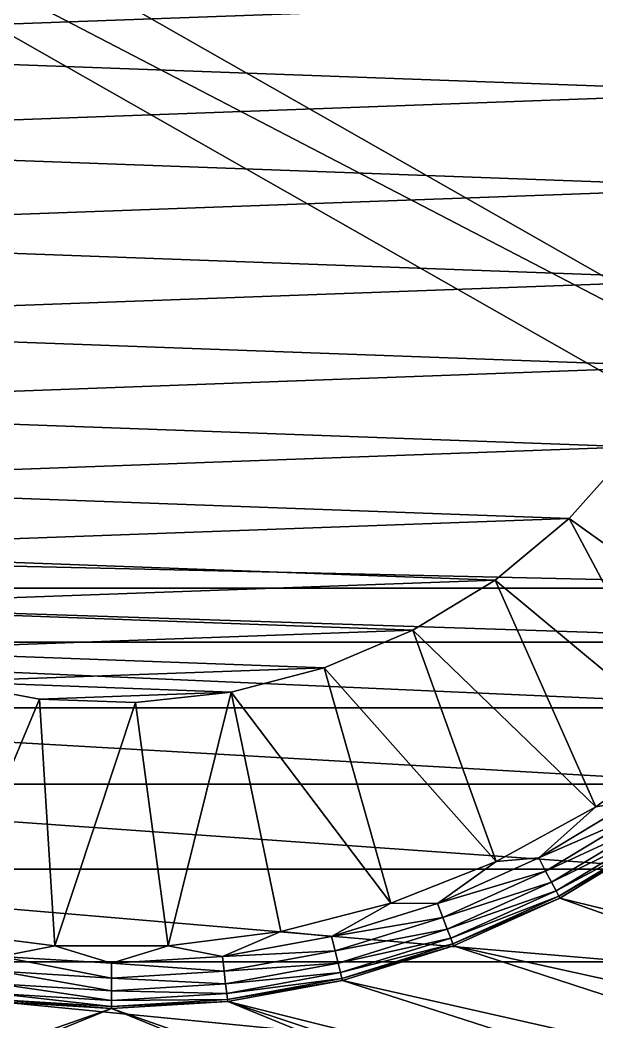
# Model space of a CAD drawing. Extents: x 464 to 15145, y 328 to 7622.
# Drawn here: x 3973 to 4845, y 2498 to 4012 of the extents above; entities that cross this region are included whole.
import ezdxf

# ---------------------------------------------------------------- set-up
doc = ezdxf.new("R2010")
doc.units = 0
doc.layers.get('0').update_dxf_attribs({"linetype": 'CONTINUOUS'})

msp = doc.modelspace()

# ---------------------------------------------------------------- linework, layer by layer
at = {"color": 7}
for points in [[(2651.1, 4734.4, -4432), (5571.4, 3216.1, -4432), (2795.6, 4797.1, -4432), (2651.1, 4734.4, -4432)], [(2795.6, 4797.1, -4432), (5571.4, 3216.1, -4432), (5571.4, 4734.4, -4432), (2795.6, 4797.1, -4432)], [(2651.1, 3216.1, -4432), (5426.9, 3153.3, -4432), (2651.1, 4734.4, -4432), (2651.1, 3216.1, -4432)], [(5426.9, 3153.3, -4432), (5571.4, 3216.1, -4432), (2651.1, 4734.4, -4432), (5426.9, 3153.3, -4432)], [(3126.1, 4120.2, -3744.1), (5104.3, 4047.9, -3744.1), (3115.5, 3975.2, -3744.1), (3126.1, 4120.2, -3744.1)], [(3115.5, 3975.2, -3744.1), (5104.3, 4047.9, -3744.1), (5104.3, 3902.6, -3744.1), (3115.5, 3975.2, -3744.1)], [(3115.5, 3975.2, -3744.1), (5104.3, 3902.6, -3744.1), (3126.1, 3830.3, -3744.1), (3115.5, 3975.2, -3744.1)], [(3126.1, 3830.3, -3744.1), (5104.3, 3902.6, -3744.1), (5083.2, 3758.7, -3744.1), (3126.1, 3830.3, -3744.1)], [(3126.1, 3830.3, -3744.1), (5083.2, 3758.7, -3744.1), (3157.7, 3688.4, -3744.1), (3126.1, 3830.3, -3744.1)], [(3157.7, 3688.4, -3744.1), (5083.2, 3758.7, -3744.1), (5041.3, 3619.5, -3744.1), (3157.7, 3688.4, -3744.1)], [(3157.7, 3688.4, -3744.1), (5041.3, 3619.5, -3744.1), (3209.6, 3552.6, -3744.1), (3157.7, 3688.4, -3744.1)], [(3209.6, 3552.6, -3744.1), (5041.3, 3619.5, -3744.1), (4979.6, 3487.9, -3744.1), (3209.6, 3552.6, -3744.1)], [(3209.6, 3552.6, -3744.1), (4979.6, 3487.9, -3744.1), (3280.8, 3425.8, -3744.1), (3209.6, 3552.6, -3744.1)], [(3280.8, 3425.8, -3744.1), (4979.6, 3487.9, -3744.1), (4899.4, 3366.7, -3744.1), (3280.8, 3425.8, -3744.1)], [(3280.8, 3425.8, -3744.1), (4899.4, 3366.7, -3744.1), (3369.6, 3310.8, -3744.1), (3280.8, 3425.8, -3744.1)], [(3369.6, 3310.8, -3744.1), (4899.4, 3366.7, -3744.1), (4802.4, 3258.4, -3744.1), (3369.6, 3310.8, -3744.1)], [(5106.3, 3040.8, -4.6), (4802.4, 3258.4, -4.6), (4899.4, 3366.7, -4.6), (5106.3, 3040.8, -4.6)], [(4802.4, 3258.4, -4.6), (4802.4, 3258.4, -1874.4), (4899.4, 3366.7, -4.6), (4802.4, 3258.4, -4.6)], [(4899.4, 3366.7, -4.6), (4802.4, 3258.4, -1874.4), (4899.4, 3366.7, -1874.4), (4899.4, 3366.7, -4.6)], [(4899.4, 3366.7, -3744.1), (4899.4, 3366.7, -1874.4), (4802.4, 3258.4, -3744.1), (4899.4, 3366.7, -3744.1)], [(4802.4, 3258.4, -3744.1), (4899.4, 3366.7, -1874.4), (4802.4, 3258.4, -1874.4), (4802.4, 3258.4, -3744.1)], [(3369.6, 3310.8, -3744.1), (4802.4, 3258.4, -3744.1), (3474.3, 3209.9, -3744.1), (3369.6, 3310.8, -3744.1)], [(3474.3, 3209.9, -3744.1), (4802.4, 3258.4, -3744.1), (4690.6, 3165.4, -3744.1), (3474.3, 3209.9, -3744.1)], [(4981.4, 2923.4, -4.6), (4690.6, 3165.4, -4.6), (4802.4, 3258.4, -4.6), (4981.4, 2923.4, -4.6)], [(4690.6, 3165.4, -4.6), (4690.6, 3165.4, -1874.4), (4802.4, 3258.4, -4.6), (4690.6, 3165.4, -4.6)], [(4802.4, 3258.4, -4.6), (4690.6, 3165.4, -1874.4), (4802.4, 3258.4, -1874.4), (4802.4, 3258.4, -4.6)], [(4802.4, 3258.4, -3744.1), (4802.4, 3258.4, -1874.4), (4690.6, 3165.4, -3744.1), (4802.4, 3258.4, -3744.1)], [(4690.6, 3165.4, -3744.1), (4802.4, 3258.4, -1874.4), (4690.6, 3165.4, -1874.4), (4690.6, 3165.4, -3744.1)], [(4981.4, 2923.4, -4.6), (4802.4, 3258.4, -4.6), (5106.3, 3040.8, -4.6), (4981.4, 2923.4, -4.6)], [(2795.6, 3153.3, -4432), (5426.9, 3153.3, -4432), (2651.1, 3216.1, -4432), (2795.6, 3153.3, -4432)], [(3474.3, 3209.9, -3744.1), (4690.6, 3165.4, -3744.1), (3592.5, 3125.3, -3744.1), (3474.3, 3209.9, -3744.1)], [(3592.5, 3125.3, -3744.1), (4690.6, 3165.4, -3744.1), (4566.5, 3089.7, -3744.1), (3592.5, 3125.3, -3744.1)], [(4842.7, 2822.7, -4.6), (4566.5, 3089.7, -4.6), (4690.6, 3165.4, -4.6), (4842.7, 2822.7, -4.6)], [(4566.5, 3089.7, -4.6), (4566.5, 3089.7, -1874.4), (4690.6, 3165.4, -4.6), (4566.5, 3089.7, -4.6)], [(4690.6, 3165.4, -4.6), (4566.5, 3089.7, -1874.4), (4690.6, 3165.4, -1874.4), (4690.6, 3165.4, -4.6)], [(4690.6, 3165.4, -3744.1), (4690.6, 3165.4, -1874.4), (4566.5, 3089.7, -3744.1), (4690.6, 3165.4, -3744.1)], [(4566.5, 3089.7, -3744.1), (4690.6, 3165.4, -1874.4), (4566.5, 3089.7, -1874.4), (4566.5, 3089.7, -3744.1)], [(4842.7, 2822.7, -4.6), (4690.6, 3165.4, -4.6), (4981.4, 2923.4, -4.6), (4842.7, 2822.7, -4.6)], [(2930.2, 3071.5, -4432), (5292.3, 3071.5, -4432), (2795.6, 3153.3, -4432), (2930.2, 3071.5, -4432)], [(2795.6, 3153.3, -4432), (5292.3, 3071.5, -4432), (5426.9, 3153.3, -4432), (2795.6, 3153.3, -4432)], [(3592.5, 3125.3, -3744.1), (4566.5, 3089.7, -3744.1), (3721.8, 3058.8, -3744.1), (3592.5, 3125.3, -3744.1)], [(3721.8, 3058.8, -3744.1), (4566.5, 3089.7, -3744.1), (4432.7, 3032.8, -3744.1), (3721.8, 3058.8, -3744.1)], [(4692.5, 2740.1, -4.6), (4432.7, 3032.8, -4.6), (4566.5, 3089.7, -4.6), (4692.5, 2740.1, -4.6)], [(4432.7, 3032.8, -4.6), (4432.7, 3032.8, -1874.4), (4566.5, 3089.7, -4.6), (4432.7, 3032.8, -4.6)], [(4566.5, 3089.7, -4.6), (4432.7, 3032.8, -1874.4), (4566.5, 3089.7, -1874.4), (4566.5, 3089.7, -4.6)], [(4566.5, 3089.7, -3744.1), (4566.5, 3089.7, -1874.4), (4432.7, 3032.8, -3744.1), (4566.5, 3089.7, -3744.1)], [(4432.7, 3032.8, -3744.1), (4566.5, 3089.7, -1874.4), (4432.7, 3032.8, -1874.4), (4432.7, 3032.8, -3744.1)], [(4692.5, 2740.1, -4.6), (4566.5, 3089.7, -4.6), (4842.7, 2822.7, -4.6), (4692.5, 2740.1, -4.6)], [(3052.4, 2972.1, -4432), (5170.1, 2972.1, -4432), (2930.2, 3071.5, -4432), (3052.4, 2972.1, -4432)], [(2930.2, 3071.5, -4432), (5170.1, 2972.1, -4432), (5292.3, 3071.5, -4432), (2930.2, 3071.5, -4432)], [(3721.8, 3058.8, -3744.1), (4432.7, 3032.8, -3744.1), (3859.4, 3011.9, -3744.1), (3721.8, 3058.8, -3744.1)], [(3859.4, 3011.9, -3744.1), (4432.7, 3032.8, -3744.1), (4292.1, 2996.1, -3744.1), (3859.4, 3011.9, -3744.1)], [(4533.1, 2677, -4.6), (4292.1, 2996.1, -4.6), (4432.7, 3032.8, -4.6), (4533.1, 2677, -4.6)], [(4292.1, 2996.1, -4.6), (4292.1, 2996.1, -1874.4), (4432.7, 3032.8, -4.6), (4292.1, 2996.1, -4.6)], [(4432.7, 3032.8, -4.6), (4292.1, 2996.1, -1874.4), (4432.7, 3032.8, -1874.4), (4432.7, 3032.8, -4.6)], [(4432.7, 3032.8, -3744.1), (4432.7, 3032.8, -1874.4), (4292.1, 2996.1, -3744.1), (4432.7, 3032.8, -3744.1)], [(4292.1, 2996.1, -3744.1), (4432.7, 3032.8, -1874.4), (4292.1, 2996.1, -1874.4), (4292.1, 2996.1, -3744.1)], [(4533.1, 2677, -4.6), (4432.7, 3032.8, -4.6), (4692.5, 2740.1, -4.6), (4533.1, 2677, -4.6)], [(3855.4, 2634.3, -4.6), (3859.4, 3011.9, -4.6), (4002.3, 2985.5, -4.6), (3855.4, 2634.3, -4.6)], [(3859.4, 3011.9, -4.6), (3859.4, 3011.9, -1874.4), (4002.3, 2985.5, -4.6), (3859.4, 3011.9, -4.6)], [(4002.3, 2985.5, -4.6), (3859.4, 3011.9, -1874.4), (4002.3, 2985.5, -1874.4), (4002.3, 2985.5, -4.6)], [(4002.3, 2985.5, -3744.1), (4002.3, 2985.5, -1874.4), (3859.4, 3011.9, -3744.1), (4002.3, 2985.5, -3744.1)], [(3859.4, 3011.9, -3744.1), (4002.3, 2985.5, -1874.4), (3859.4, 3011.9, -1874.4), (3859.4, 3011.9, -3744.1)], [(3859.4, 3011.9, -3744.1), (4292.1, 2996.1, -3744.1), (4002.3, 2985.5, -3744.1), (3859.4, 3011.9, -3744.1)], [(3855.4, 2634.3, -4.6), (4002.3, 2985.5, -4.6), (4025.5, 2612.9, -4.6), (3855.4, 2634.3, -4.6)], [(4002.3, 2985.5, -3744.1), (4292.1, 2996.1, -3744.1), (4147.6, 2980.2, -3744.1), (4002.3, 2985.5, -3744.1)], [(4025.5, 2612.9, -4.6), (4002.3, 2985.5, -4.6), (4147.6, 2980.2, -4.6), (4025.5, 2612.9, -4.6)], [(4002.3, 2985.5, -4.6), (4002.3, 2985.5, -1874.4), (4147.6, 2980.2, -4.6), (4002.3, 2985.5, -4.6)], [(4147.6, 2980.2, -4.6), (4002.3, 2985.5, -1874.4), (4147.6, 2980.2, -1874.4), (4147.6, 2980.2, -4.6)], [(4147.6, 2980.2, -3744.1), (4147.6, 2980.2, -1874.4), (4002.3, 2985.5, -3744.1), (4147.6, 2980.2, -3744.1)], [(4002.3, 2985.5, -3744.1), (4147.6, 2980.2, -1874.4), (4002.3, 2985.5, -1874.4), (4002.3, 2985.5, -3744.1)], [(4197, 2612.9, -4.6), (4147.6, 2980.2, -4.6), (4292.1, 2996.1, -4.6), (4197, 2612.9, -4.6)], [(4147.6, 2980.2, -4.6), (4147.6, 2980.2, -1874.4), (4292.1, 2996.1, -4.6), (4147.6, 2980.2, -4.6)], [(4292.1, 2996.1, -4.6), (4147.6, 2980.2, -1874.4), (4292.1, 2996.1, -1874.4), (4292.1, 2996.1, -4.6)], [(4292.1, 2996.1, -3744.1), (4292.1, 2996.1, -1874.4), (4147.6, 2980.2, -3744.1), (4292.1, 2996.1, -3744.1)], [(4147.6, 2980.2, -3744.1), (4292.1, 2996.1, -1874.4), (4147.6, 2980.2, -1874.4), (4147.6, 2980.2, -3744.1)], [(4197, 2612.9, -4.6), (4292.1, 2996.1, -4.6), (4367, 2634.3, -4.6), (4197, 2612.9, -4.6)], [(4367, 2634.3, -4.6), (4292.1, 2996.1, -4.6), (4533.1, 2677, -4.6), (4367, 2634.3, -4.6)], [(3159.9, 2857, -4432), (5062.6, 2857, -4432), (3052.4, 2972.1, -4432), (3159.9, 2857, -4432)], [(3052.4, 2972.1, -4432), (5062.6, 2857, -4432), (5170.1, 2972.1, -4432), (3052.4, 2972.1, -4432)], [(4025.5, 2612.9, -4.6), (4147.6, 2980.2, -4.6), (4197, 2612.9, -4.6), (4025.5, 2612.9, -4.6)], [(4900.3, 2832.1, -7.8), (4842.7, 2822.7, -4.6), (4981.4, 2923.4, -4.6), (4900.3, 2832.1, -7.8)], [(3250.7, 2728.3, -4432), (4971.8, 2728.3, -4432), (3159.9, 2857, -4432), (3250.7, 2728.3, -4432)], [(3159.9, 2857, -4432), (4971.8, 2728.3, -4432), (5062.6, 2857, -4432), (3159.9, 2857, -4432)], [(4756.7, 2745.4, -7.8), (4842.7, 2822.7, -4.6), (4900.3, 2832.1, -7.8), (4756.7, 2745.4, -7.8)], [(4756.7, 2745.4, -7.8), (4900.3, 2832.1, -7.8), (4912.9, 2813.8, -17), (4756.7, 2745.4, -7.8)], [(4756.7, 2745.4, -7.8), (4692.5, 2740.1, -4.6), (4842.7, 2822.7, -4.6), (4756.7, 2745.4, -7.8)], [(4756.7, 2745.4, -7.8), (4912.9, 2813.8, -17), (4767.1, 2725.6, -17), (4756.7, 2745.4, -7.8)], [(4912.9, 2813.8, -17), (4923.8, 2798.1, -31.7), (4767.1, 2725.6, -17), (4912.9, 2813.8, -17)], [(4767.1, 2725.6, -17), (4923.8, 2798.1, -31.7), (4776, 2708.7, -31.7), (4767.1, 2725.6, -17)], [(4923.8, 2798.1, -31.7), (4932.1, 2786, -50.8), (4776, 2708.7, -31.7), (4923.8, 2798.1, -31.7)], [(4776, 2708.7, -31.7), (4932.1, 2786, -50.8), (4782.8, 2695.7, -50.8), (4776, 2708.7, -31.7)], [(4932.1, 2786, -50.8), (4937.4, 2778.4, -73.1), (4782.8, 2695.7, -50.8), (4932.1, 2786, -50.8)], [(4782.8, 2695.7, -50.8), (4937.4, 2778.4, -73.1), (4787.1, 2687.6, -73.1), (4782.8, 2695.7, -50.8)], [(4939.1, 2775.8, -96.9), (4787.1, 2687.6, -73.1), (4937.4, 2778.4, -73.1), (4939.1, 2775.8, -96.9)], [(4788.5, 2684.8, -96.9), (4787.1, 2687.6, -73.1), (4939.1, 2775.8, -96.9), (4788.5, 2684.8, -96.9)], [(4788.5, 2684.8, -3744.1), (4788.5, 2684.8, -96.9), (4939.1, 2775.8, -3744.1), (4788.5, 2684.8, -3744.1)], [(4939.1, 2775.8, -3744.1), (4788.5, 2684.8, -96.9), (4939.1, 2775.8, -96.9), (4939.1, 2775.8, -3744.1)], [(4939.1, 2775.8, -3744.1), (5645.9, 2475.1, -3744.1), (4788.5, 2684.8, -3744.1), (4939.1, 2775.8, -3744.1)], [(4603.8, 2676.5, -7.8), (4692.5, 2740.1, -4.6), (4756.7, 2745.4, -7.8), (4603.8, 2676.5, -7.8)], [(4603.8, 2676.5, -7.8), (4756.7, 2745.4, -7.8), (4767.1, 2725.6, -17), (4603.8, 2676.5, -7.8)], [(3323.2, 2588.4, -4432), (4899.3, 2588.4, -4432), (3250.7, 2728.3, -4432), (3323.2, 2588.4, -4432)], [(3250.7, 2728.3, -4432), (4899.3, 2588.4, -4432), (4971.8, 2728.3, -4432), (3250.7, 2728.3, -4432)], [(4603.8, 2676.5, -7.8), (4533.1, 2677, -4.6), (4692.5, 2740.1, -4.6), (4603.8, 2676.5, -7.8)], [(4603.8, 2676.5, -7.8), (4767.1, 2725.6, -17), (4611.7, 2655.7, -17), (4603.8, 2676.5, -7.8)], [(4767.1, 2725.6, -17), (4776, 2708.7, -31.7), (4611.7, 2655.7, -17), (4767.1, 2725.6, -17)], [(4611.7, 2655.7, -17), (4776, 2708.7, -31.7), (4618.5, 2637.8, -31.7), (4611.7, 2655.7, -17)], [(4776, 2708.7, -31.7), (4782.8, 2695.7, -50.8), (4618.5, 2637.8, -31.7), (4776, 2708.7, -31.7)], [(4618.5, 2637.8, -31.7), (4782.8, 2695.7, -50.8), (4623.7, 2624.1, -50.8), (4618.5, 2637.8, -31.7)], [(4782.8, 2695.7, -50.8), (4787.1, 2687.6, -73.1), (4623.7, 2624.1, -50.8), (4782.8, 2695.7, -50.8)], [(4623.7, 2624.1, -50.8), (4787.1, 2687.6, -73.1), (4626.9, 2615.5, -73.1), (4623.7, 2624.1, -50.8)], [(4788.5, 2684.8, -96.9), (4626.9, 2615.5, -73.1), (4787.1, 2687.6, -73.1), (4788.5, 2684.8, -96.9)], [(4628, 2612.5, -96.9), (4626.9, 2615.5, -73.1), (4788.5, 2684.8, -96.9), (4628, 2612.5, -96.9)], [(4628, 2612.5, -3744.1), (4628, 2612.5, -96.9), (4788.5, 2684.8, -3744.1), (4628, 2612.5, -3744.1)], [(4788.5, 2684.8, -3744.1), (4628, 2612.5, -96.9), (4788.5, 2684.8, -96.9), (4788.5, 2684.8, -3744.1)], [(4788.5, 2684.8, -3744.1), (5580.7, 2402.7, -3744.1), (4628, 2612.5, -3744.1), (4788.5, 2684.8, -3744.1)], [(4788.5, 2684.8, -3744.1), (5645.9, 2475.1, -3744.1), (5580.7, 2402.7, -3744.1), (4788.5, 2684.8, -3744.1)], [(4443.6, 2626.6, -7.8), (4367, 2634.3, -4.6), (4533.1, 2677, -4.6), (4443.6, 2626.6, -7.8)], [(4443.6, 2626.6, -7.8), (4533.1, 2677, -4.6), (4603.8, 2676.5, -7.8), (4443.6, 2626.6, -7.8)], [(4443.6, 2626.6, -7.8), (4603.8, 2676.5, -7.8), (4611.7, 2655.7, -17), (4443.6, 2626.6, -7.8)], [(4443.6, 2626.6, -7.8), (4611.7, 2655.7, -17), (4449, 2605, -17), (4443.6, 2626.6, -7.8)], [(4611.7, 2655.7, -17), (4618.5, 2637.8, -31.7), (4449, 2605, -17), (4611.7, 2655.7, -17)], [(3943.8, 2596.4, -7.8), (3855.4, 2634.3, -4.6), (4025.5, 2612.9, -4.6), (3943.8, 2596.4, -7.8)], [(4278.7, 2596.4, -7.8), (4197, 2612.9, -4.6), (4367, 2634.3, -4.6), (4278.7, 2596.4, -7.8)], [(4278.7, 2596.4, -7.8), (4367, 2634.3, -4.6), (4443.6, 2626.6, -7.8), (4278.7, 2596.4, -7.8)], [(4449, 2605, -17), (4618.5, 2637.8, -31.7), (4453.5, 2586.4, -31.7), (4449, 2605, -17)], [(4618.5, 2637.8, -31.7), (4623.7, 2624.1, -50.8), (4453.5, 2586.4, -31.7), (4618.5, 2637.8, -31.7)], [(4278.7, 2596.4, -7.8), (4443.6, 2626.6, -7.8), (4449, 2605, -17), (4278.7, 2596.4, -7.8)], [(4453.5, 2586.4, -31.7), (4623.7, 2624.1, -50.8), (4457.1, 2572.2, -50.8), (4453.5, 2586.4, -31.7)], [(4623.7, 2624.1, -50.8), (4626.9, 2615.5, -73.1), (4457.1, 2572.2, -50.8), (4623.7, 2624.1, -50.8)], [(3943.8, 2596.4, -7.8), (4025.5, 2612.9, -4.6), (4111.2, 2586.3, -7.8), (3943.8, 2596.4, -7.8)], [(4111.2, 2586.3, -7.8), (4025.5, 2612.9, -4.6), (4197, 2612.9, -4.6), (4111.2, 2586.3, -7.8)], [(4111.2, 2586.3, -7.8), (4197, 2612.9, -4.6), (4278.7, 2596.4, -7.8), (4111.2, 2586.3, -7.8)], [(4278.7, 2596.4, -7.8), (4449, 2605, -17), (4281.3, 2574.3, -17), (4278.7, 2596.4, -7.8)], [(4449, 2605, -17), (4453.5, 2586.4, -31.7), (4281.3, 2574.3, -17), (4449, 2605, -17)], [(4457.1, 2572.2, -50.8), (4626.9, 2615.5, -73.1), (4459.3, 2563.2, -73.1), (4457.1, 2572.2, -50.8)], [(4628, 2612.5, -96.9), (4459.3, 2563.2, -73.1), (4626.9, 2615.5, -73.1), (4628, 2612.5, -96.9)], [(4460, 2560.2, -96.9), (4459.3, 2563.2, -73.1), (4628, 2612.5, -96.9), (4460, 2560.2, -96.9)], [(4460, 2560.2, -3744.1), (4460, 2560.2, -96.9), (4628, 2612.5, -3744.1), (4460, 2560.2, -3744.1)], [(4628, 2612.5, -3744.1), (4460, 2560.2, -96.9), (4628, 2612.5, -96.9), (4628, 2612.5, -3744.1)], [(4628, 2612.5, -3744.1), (5531.9, 2318.2, -3744.1), (4460, 2560.2, -3744.1), (4628, 2612.5, -3744.1)], [(4628, 2612.5, -3744.1), (5580.7, 2402.7, -3744.1), (5531.9, 2318.2, -3744.1), (4628, 2612.5, -3744.1)], [(3943.8, 2596.4, -7.8), (4111.2, 2564, -17), (3941.1, 2574.3, -17), (3943.8, 2596.4, -7.8)], [(3943.8, 2596.4, -7.8), (4111.2, 2586.3, -7.8), (4111.2, 2564, -17), (3943.8, 2596.4, -7.8)], [(4111.2, 2586.3, -7.8), (4278.7, 2596.4, -7.8), (4281.3, 2574.3, -17), (4111.2, 2586.3, -7.8)], [(3375.9, 2440, -4432), (4846.5, 2440, -4432), (3323.2, 2588.4, -4432), (3375.9, 2440, -4432)], [(3323.2, 2588.4, -4432), (4846.5, 2440, -4432), (4899.3, 2588.4, -4432), (3323.2, 2588.4, -4432)], [(3941.1, 2574.3, -17), (4111.2, 2544.9, -31.7), (3938.8, 2555.3, -31.7), (3941.1, 2574.3, -17)], [(4111.2, 2564, -17), (4111.2, 2544.9, -31.7), (3941.1, 2574.3, -17), (4111.2, 2564, -17)], [(4111.2, 2586.3, -7.8), (4281.3, 2574.3, -17), (4111.2, 2564, -17), (4111.2, 2586.3, -7.8)], [(4281.3, 2574.3, -17), (4283.7, 2555.3, -31.7), (4111.2, 2564, -17), (4281.3, 2574.3, -17)], [(4281.3, 2574.3, -17), (4453.5, 2586.4, -31.7), (4283.7, 2555.3, -31.7), (4281.3, 2574.3, -17)], [(4453.5, 2586.4, -31.7), (4457.1, 2572.2, -50.8), (4283.7, 2555.3, -31.7), (4453.5, 2586.4, -31.7)], [(4111.2, 2564, -17), (4283.7, 2555.3, -31.7), (4111.2, 2544.9, -31.7), (4111.2, 2564, -17)], [(4283.7, 2555.3, -31.7), (4457.1, 2572.2, -50.8), (4285.4, 2540.7, -50.8), (4283.7, 2555.3, -31.7)], [(4457.1, 2572.2, -50.8), (4459.3, 2563.2, -73.1), (4285.4, 2540.7, -50.8), (4457.1, 2572.2, -50.8)], [(4285.4, 2540.7, -50.8), (4459.3, 2563.2, -73.1), (4286.5, 2531.6, -73.1), (4285.4, 2540.7, -50.8)], [(4460, 2560.2, -96.9), (4286.5, 2531.6, -73.1), (4459.3, 2563.2, -73.1), (4460, 2560.2, -96.9)], [(4286.9, 2528.5, -96.9), (4286.5, 2531.6, -73.1), (4460, 2560.2, -96.9), (4286.9, 2528.5, -96.9)], [(4286.9, 2528.5, -3744.1), (4286.9, 2528.5, -96.9), (4460, 2560.2, -3744.1), (4286.9, 2528.5, -3744.1)], [(4460, 2560.2, -3744.1), (4286.9, 2528.5, -96.9), (4460, 2560.2, -96.9), (4460, 2560.2, -3744.1)], [(4460, 2560.2, -3744.1), (5501.8, 2225.5, -3744.1), (4286.9, 2528.5, -3744.1), (4460, 2560.2, -3744.1)], [(4460, 2560.2, -3744.1), (5531.9, 2318.2, -3744.1), (5501.8, 2225.5, -3744.1), (4460, 2560.2, -3744.1)], [(3938.8, 2555.3, -31.7), (4111.2, 2530.2, -50.8), (3937.1, 2540.7, -50.8), (3938.8, 2555.3, -31.7)], [(4111.2, 2544.9, -31.7), (4111.2, 2530.2, -50.8), (3938.8, 2555.3, -31.7), (4111.2, 2544.9, -31.7)], [(4283.7, 2555.3, -31.7), (4285.4, 2540.7, -50.8), (4111.2, 2544.9, -31.7), (4283.7, 2555.3, -31.7)], [(4111.2, 2544.9, -31.7), (4285.4, 2540.7, -50.8), (4111.2, 2530.2, -50.8), (4111.2, 2544.9, -31.7)], [(4111.2, 2517.8, -3744.1), (2720.7, 2031.6, -3744.1), (3935.6, 2528.5, -3744.1), (4111.2, 2517.8, -3744.1)], [(3935.6, 2528.5, -96.9), (3935.9, 2531.6, -73.1), (4111.2, 2517.8, -96.9), (3935.6, 2528.5, -96.9)], [(3935.6, 2528.5, -3744.1), (3935.6, 2528.5, -96.9), (4111.2, 2517.8, -3744.1), (3935.6, 2528.5, -3744.1)], [(4111.2, 2517.8, -3744.1), (3935.6, 2528.5, -96.9), (4111.2, 2517.8, -96.9), (4111.2, 2517.8, -3744.1)], [(3937.1, 2540.7, -50.8), (4111.2, 2521, -73.1), (3935.9, 2531.6, -73.1), (3937.1, 2540.7, -50.8)], [(4111.2, 2517.8, -96.9), (3935.9, 2531.6, -73.1), (4111.2, 2521, -73.1), (4111.2, 2517.8, -96.9)], [(4111.2, 2530.2, -50.8), (4111.2, 2521, -73.1), (3937.1, 2540.7, -50.8), (4111.2, 2530.2, -50.8)], [(4285.4, 2540.7, -50.8), (4286.5, 2531.6, -73.1), (4111.2, 2530.2, -50.8), (4285.4, 2540.7, -50.8)], [(4286.9, 2528.5, -96.9), (4111.2, 2521, -73.1), (4286.5, 2531.6, -73.1), (4286.9, 2528.5, -96.9)], [(4111.2, 2530.2, -50.8), (4286.5, 2531.6, -73.1), (4111.2, 2521, -73.1), (4111.2, 2530.2, -50.8)], [(4111.2, 2517.8, -96.9), (4111.2, 2521, -73.1), (4286.9, 2528.5, -96.9), (4111.2, 2517.8, -96.9)], [(4111.2, 2517.8, -3744.1), (4111.2, 2517.8, -96.9), (4286.9, 2528.5, -3744.1), (4111.2, 2517.8, -3744.1)], [(4286.9, 2528.5, -3744.1), (4111.2, 2517.8, -96.9), (4286.9, 2528.5, -96.9), (4286.9, 2528.5, -3744.1)], [(4286.9, 2528.5, -3744.1), (5501.8, 2031.6, -3744.1), (4111.2, 2517.8, -3744.1), (4286.9, 2528.5, -3744.1)], [(4286.9, 2528.5, -3744.1), (5501.8, 2225.5, -3744.1), (5491.6, 2128.6, -3744.1), (4286.9, 2528.5, -3744.1)], [(4286.9, 2528.5, -3744.1), (5491.6, 2128.6, -3744.1), (5501.8, 2031.6, -3744.1), (4286.9, 2528.5, -3744.1)], [(5531.9, 1938.9, -3744.1), (2690.5, 1938.9, -3744.1), (4111.2, 2517.8, -3744.1), (5531.9, 1938.9, -3744.1)], [(4111.2, 2517.8, -3744.1), (2690.5, 1938.9, -3744.1), (2720.7, 2031.6, -3744.1), (4111.2, 2517.8, -3744.1)], [(4111.2, 2517.8, -3744.1), (5501.8, 2031.6, -3744.1), (5531.9, 1938.9, -3744.1), (4111.2, 2517.8, -3744.1)]]:
    msp.add_3dface(points, dxfattribs=at)

doc.saveas('drawing.dxf')
